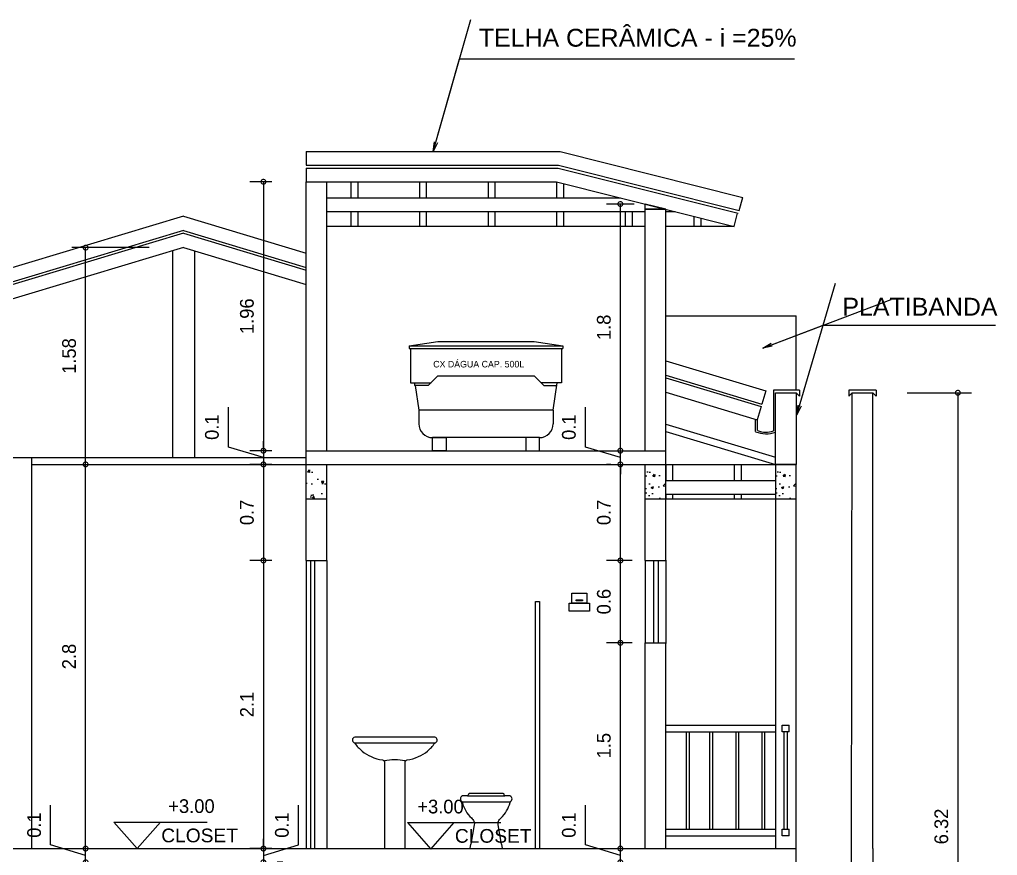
# Model space of a CAD drawing. Extents: x 130 to 509, y 87 to 225.
# Drawn here: x 377.46 to 384.59, y 144.91 to 151.01 of the extents above; entities that cross this region are included whole.
import ezdxf

# ---------------------------------------------------------------- set-up
doc = ezdxf.new("R2010")
doc.units = 0
doc.header["$LTSCALE"] = 7
doc.layers.get('0').update_dxf_attribs({"linetype": 'CONTINUOUS'})
doc.layers.get('DEFPOINTS').update_dxf_attribs({"linetype": 'CONTINUOUS'})
for name, color, linetype in [('02', 2, 'CONTINUOUS'), ('03', 3, 'CONTINUOUS'), ('05', 5, 'CONTINUOUS'), ('06', 6, 'CONTINUOUS'), ('20', 2, 'CONTINUOUS'), ('40', 4, 'CONTINUOUS'), ('50', 5, 'CONTINUOUS'), ('COTAS', 7, 'CONTINUOUS'), ('TEXTO', 3, 'CONTINUOUS')]:
    doc.layers.add(name, color=color, linetype=linetype)
doc.styles.add('ARIAL', font='arial.ttf', dxfattribs={"height": 0.075})
doc.dimstyles.get("Standard").update_dxf_attribs({"dimtxt": 0.18, "dimasz": 0.18, "dimexe": 0.18, "dimexo": 0.0625, "dimgap": 0.09, "dimtad": 0, "dimtih": 1, "dimtoh": 1, "dimdec": 4, "dimzin": 0, "dimdsep": 46, "dimtxsty": 'Standard', "dimcen": 0.09, "dimadec": 0, "dimazin": 0, "dimtfac": 1, "dimtdec": 4, "dimtofl": 0, "dimtmove": 0, "dimatfit": 3, "dimfxl": 1, "dimtolj": 1, "dimtzin": 0, "dimarcsym": 0})
pattern_1 = [(50, (-24.46222, 32.11421), (0.18218467, -0.015939086), [0.01905, -0.20955]), (355, (-24.46222, 32.11421), (-0.03524283, 0.19105664), [0.01524, -0.16764]), (100.451, (-24.44704, 32.11288), (0.1469425, 0.17511669), [0.01619, -0.17809]), (46.1842, (-24.46222, 32.16501), (0.27107904, -0.04204233), [0.028575, -0.314325]), (96.6356, (-24.43963, 32.1615), (0.23740423, 0.24742556), [0.024285, -0.267135]), (351.184, (-24.46222, 32.165), (0.2374046, 0.24742512), [0.02286, -0.25146]), (21, (-24.43682, 32.15231), (0.15161488, -0.10226552), [0.01905, -0.20955]), (326, (-24.43682, 32.15231), (0.06180203, 0.18418797), [0.01524, -0.16764]), (71.4514, (-24.42418, 32.14379), (0.21341649, 0.08192286), [0.01619, -0.17809]), (37.5, (-24.46222, 32.11421), (0.003088603, 0.084555039), [0, -0.165608, 0, -0.17018, 0, -0.168275]), (7.5, (-24.46222, 32.11421), (0.066819663, 0.100180575), [0, -0.097028, 0, -0.161798, 0, -0.064135]), (327.5, (-24.51886, 32.11421), (0.135590595, -0.005728744), [0, -0.0635, 0, -0.19812, 0, -0.26289]), (317.5, (-24.54426, 32.11421), (0.14812918, 0.02542649), [0, -0.08255, 0, -0.131572, 0, -0.18669])]

# ---------------------------------------------------------------- blocks, each defined once
blk = doc.blocks.new('LOUÇA-01')
blk.add_lwpolyline([(0, 0), (0.1106, 0), (0.1156, 0, 0.430189), (0.1191, 0.0041), (0.1146, 0.0293), (0.1145, 0.0295, 0.221855), (0.111, 0.033), (0.0872, 0.1723, -0.088189), (0.0877, 0.1926, -0.142745), (0.1014, 0.2169), (0.108, 0.223, 0.143489), (0.1739, 0.3355, -0.13045), (0.1797, 0.3446, 0.692721), (0.1662, 0.3852), (0.1369, 0.3852, -0.335716), (0.1313, 0.3898), (0.1298, 0.3969, 0.365938), (0.1247, 0.4004), (0, 0.4004), (-0.1247, 0.4004, 0.365938), (-0.1298, 0.3969), (-0.1313, 0.3898, -0.335716), (-0.1369, 0.3852), (-0.1662, 0.3852, 0.692721), (-0.1797, 0.3446, -0.13045), (-0.1739, 0.3355, 0.143489), (-0.108, 0.223), (-0.1014, 0.2169, -0.142745), (-0.0877, 0.1926, -0.088189), (-0.0872, 0.1723), (-0.111, 0.033, 0.221855), (-0.1145, 0.0295), (-0.1146, 0.0293), (-0.1191, 0.0041, 0.430189), (-0.1156, 0), (-0.1106, 0)], format="xyb", close=True)
blk.add_lwpolyline([(-0.1369, 0.3852), (0, 0.3852), (0.1369, 0.3852)])
blk.add_lwpolyline([(-0.1797, 0.3446, 0.161456), (-0.1662, 0.3396), (0, 0.3396), (0.1662, 0.3396, 0.161456), (0.1797, 0.3446)], format="xyb")
blk = doc.blocks.new('LOUÇA-23')
blk.add_lwpolyline([(0, -0.001), (0.071, -0.001, 0.414214), (0.076, 0.0041), (0.076, 0.6385, -0.001012), (0.0781, 0.6381, 0.278163), (0.0827, 0.64), (0.0831, 0.6407, -0.198576), (0.0892, 0.6447, 0.069944), (0.1723, 0.669, 0.067017), (0.2382, 0.7096, 0.054509), (0.2919, 0.7669, -0.104847), (0.2962, 0.7707, 0.772082), (0.2917, 0.8099, 0.036547), (0.2903, 0.81), (0.2114, 0.81), (0, 0.81), (-0.2114, 0.81), (-0.2903, 0.81, 0.036547), (-0.2917, 0.8099, 0.772082), (-0.2962, 0.7707, -0.104847), (-0.2919, 0.7669, 0.054509), (-0.2382, 0.7096, 0.067017), (-0.1723, 0.669, 0.069944), (-0.0892, 0.6447, -0.198576), (-0.0831, 0.6407), (-0.0827, 0.64, 0.278163), (-0.0781, 0.6381, -0.001012), (-0.076, 0.6385), (-0.076, 0.0041, 0.414214), (-0.071, -0.001)], format="xyb", close=True)
for points in [[(-0.2962, 0.7707, 0.064534), (-0.2911, 0.7694, 0.046224), (-0.2907, 0.7694), (0, 0.7694), (0.2907, 0.7694, 0.046224), (0.2911, 0.7694, 0.064534), (0.2962, 0.7707, 0.064534)], [(0.076, 0.6385, 0.037131), (0.001, 0.6457), (-0.0022, 0.6457, 0.036534), (-0.076, 0.6385, 0.037602)]]:
    blk.add_lwpolyline(points, format="xyb")
blk = doc.blocks.new('_DOTSMALL')
at = {"color": 0, "linetype": 'ByBlock', "const_width": 0.5}
blk.add_lwpolyline([(-0.0625, 0, 1), (0.0625, 0, 1)], format="xyb", close=True, dxfattribs=at)
blk = doc.blocks.new('*D264')
at = {"layer": 'COTAS', "color": 0}
for p, q in [((377.6874, 144.9901), (377.6874, 145.2801)), ((377.9424, 144.9136), (377.6874, 144.9901)), ((377.9424, 144.9636), (377.9424, 145.0336)), ((377.6932, 144.9636), (377.8424, 144.9636)), ((377.9424, 144.8636), (377.9424, 144.9636)), ((377.9424, 144.8636), (377.9424, 144.9636)), ((377.9424, 144.8636), (377.9424, 144.7936))]:
    blk.add_line(p, q, dxfattribs=at)
at = {"layer": 'DEFPOINTS', "color": 0}
for p in [(377.9424, 144.9636), (377.9432, 144.9636), (378.2709, 144.8636)]:
    blk.add_point(p, dxfattribs=at)
at = {"layer": 'COTAS', "color": 0, "xscale": 0.07, "yscale": 0.07, "zscale": 0.07}
for p, rotation in [((377.9424, 144.9636), 270), ((377.9424, 144.8636), 90)]:
    blk.add_blockref('_DOTSMALL', p, dxfattribs=dict(at, rotation=rotation))
at = {"layer": 'COTAS', "color": 2, "insert": (377.5674, 145.1351), "char_height": 0.1, "attachment_point": 5, "rotation": 90}
blk.add_mtext('\\A1;0.1', dxfattribs=at)
blk = doc.blocks.new('*D265')
at = {"layer": 'COTAS', "color": 0}
for p, q in [((377.8009, 147.7636), (378.0424, 147.7636)), ((377.9424, 144.9636), (377.9424, 147.7636))]:
    blk.add_line(p, q, dxfattribs=at)
at = {"layer": 'DEFPOINTS', "color": 0}
for p in [(377.5509, 147.7636), (377.9424, 147.7636), (377.9432, 144.9636)]:
    blk.add_point(p, dxfattribs=at)
at = {"layer": 'COTAS', "color": 0, "xscale": 0.07, "yscale": 0.07, "zscale": 0.07}
for p, rotation in [((377.9424, 147.7636), 90), ((377.9424, 144.9636), 270)]:
    blk.add_blockref('_DOTSMALL', p, dxfattribs=dict(at, rotation=rotation))
at = {"layer": 'COTAS', "color": 2, "insert": (377.8224, 146.3636), "char_height": 0.1, "attachment_point": 5, "rotation": 90}
blk.add_mtext('\\A1;2.8', dxfattribs=at)
blk = doc.blocks.new('*D266')
at = {"layer": 'COTAS', "color": 0}
for p, q in [((378.4059, 149.3436), (377.8424, 149.3436)), ((377.9424, 147.7636), (377.9424, 149.3436))]:
    blk.add_line(p, q, dxfattribs=at)
at = {"layer": 'DEFPOINTS', "color": 0}
for p in [(377.9424, 149.3436), (378.6559, 149.3436), (377.5509, 147.7636)]:
    blk.add_point(p, dxfattribs=at)
at = {"layer": 'COTAS', "color": 0, "xscale": 0.07, "yscale": 0.07, "zscale": 0.07}
for p, rotation in [((377.9424, 149.3436), 90), ((377.9424, 147.7636), 270)]:
    blk.add_blockref('_DOTSMALL', p, dxfattribs=dict(at, rotation=rotation))
at = {"layer": 'COTAS', "color": 2, "insert": (377.8224, 148.5536), "char_height": 0.1, "attachment_point": 5, "rotation": 90}
blk.add_mtext('\\A1;1.58', dxfattribs=at)
blk = doc.blocks.new('*D268')
at = {"layer": 'COTAS', "color": 0}
for p, q in [((381.5854, 144.9901), (381.5854, 145.2801)), ((381.8404, 144.9136), (381.5854, 144.9901)), ((381.8404, 144.9636), (381.8404, 145.0336)), ((381.6014, 144.9636), (381.7404, 144.9636)), ((381.8404, 144.8636), (381.8404, 144.9636)), ((381.8404, 144.8636), (381.8404, 144.9636)), ((381.8404, 144.8636), (381.8404, 144.7936))]:
    blk.add_line(p, q, dxfattribs=at)
at = {"layer": 'DEFPOINTS', "color": 0}
for p in [(381.8404, 144.9636), (381.8514, 144.9636), (381.8514, 144.8636)]:
    blk.add_point(p, dxfattribs=at)
at = {"layer": 'COTAS', "color": 0, "xscale": 0.07, "yscale": 0.07, "zscale": 0.07}
for p, rotation in [((381.8404, 144.9636), 270), ((381.8404, 144.8636), 90)]:
    blk.add_blockref('_DOTSMALL', p, dxfattribs=dict(at, rotation=rotation))
at = {"layer": 'COTAS', "color": 2, "insert": (381.4654, 145.1351), "char_height": 0.1, "attachment_point": 5, "rotation": 90}
blk.add_mtext('\\A1;0.1', dxfattribs=at)
blk = doc.blocks.new('*D269')
at = {"layer": 'COTAS', "color": 0}
for p, q in [((381.5854, 147.8901), (381.5854, 148.1801)), ((381.8404, 147.8636), (381.8404, 147.9336)), ((381.8404, 147.8136), (381.5854, 147.8901)), ((381.5926, 147.8636), (381.7404, 147.8636)), ((381.8404, 147.7636), (381.8404, 147.8636)), ((381.8404, 147.7636), (381.8404, 147.8636)), ((381.8404, 147.7636), (381.8404, 147.6936))]:
    blk.add_line(p, q, dxfattribs=at)
at = {"layer": 'DEFPOINTS', "color": 0}
for p in [(381.8404, 147.8636), (381.8426, 147.8636), (381.8426, 147.7636)]:
    blk.add_point(p, dxfattribs=at)
at = {"layer": 'COTAS', "color": 0, "xscale": 0.07, "yscale": 0.07, "zscale": 0.07}
for p, rotation in [((381.8404, 147.8636), 270), ((381.8404, 147.7636), 90)]:
    blk.add_blockref('_DOTSMALL', p, dxfattribs=dict(at, rotation=rotation))
at = {"layer": 'COTAS', "color": 2, "insert": (381.4654, 148.0351), "char_height": 0.1, "attachment_point": 5, "rotation": 90}
blk.add_mtext('\\A1;0.1', dxfattribs=at)
blk = doc.blocks.new('*D270')
at = {"layer": 'COTAS', "color": 0}
for p, q in [((381.9402, 149.6613), (381.7404, 149.6613)), ((381.8404, 147.8636), (381.8404, 149.6613))]:
    blk.add_line(p, q, dxfattribs=at)
at = {"layer": 'DEFPOINTS', "color": 0}
for p in [(381.8404, 149.6613), (382.1902, 149.6613), (381.8426, 147.8636)]:
    blk.add_point(p, dxfattribs=at)
at = {"layer": 'COTAS', "color": 0, "xscale": 0.07, "yscale": 0.07, "zscale": 0.07}
for p, rotation in [((381.8404, 149.6613), 90), ((381.8404, 147.8636), 270)]:
    blk.add_blockref('_DOTSMALL', p, dxfattribs=dict(at, rotation=rotation))
at = {"layer": 'COTAS', "color": 2, "insert": (381.7204, 148.7625), "char_height": 0.1, "attachment_point": 5, "rotation": 90}
blk.add_mtext('\\A1;1.8', dxfattribs=at)
blk = doc.blocks.new('*D271')
at = {"color": 0, "linetype": 'ByBlock'}
for p, q in [((476.3589, 149.8736), (476.1964, 149.8736)), ((476.2964, 149.8736), (476.2964, 147.9136)), ((476.3589, 147.9136), (476.1964, 147.9136))]:
    blk.add_line(p, q, dxfattribs=at)
at = {"layer": 'DEFPOINTS', "color": 0, "linetype": 'ByBlock'}
for p in [(476.6089, 149.8736), (476.2964, 147.9136), (476.6089, 147.9136)]:
    blk.add_point(p, dxfattribs=at)
at = {"color": 0, "linetype": 'ByBlock', "xscale": 0.07, "yscale": 0.07, "zscale": 0.07}
for p, rotation in [((476.2964, 149.8736), 90), ((476.2964, 147.9136), 270)]:
    blk.add_blockref('_DOTSMALL', p, dxfattribs=dict(at, rotation=rotation))
at = {"color": 2, "linetype": 'ByBlock', "insert": (476.1764, 148.8936), "char_height": 0.1, "attachment_point": 5, "rotation": 90}
blk.add_mtext('\\A1;1.96', dxfattribs=at)
blk = doc.blocks.new('*D272')
at = {"layer": 'COTAS', "color": 0}
for p, q in [((378.9835, 147.8901), (378.9835, 148.1801)), ((379.2385, 147.8636), (379.2385, 147.9336)), ((379.2385, 147.8136), (378.9835, 147.8901)), ((379.2385, 147.8636), (379.2385, 147.7636)), ((379.2385, 147.8636), (379.2385, 147.7636)), ((379.3009, 147.7636), (379.1385, 147.7636)), ((379.2385, 147.7636), (379.2385, 147.6936))]:
    blk.add_line(p, q, dxfattribs=at)
at = {"layer": 'DEFPOINTS', "color": 0}
for p in [(379.5509, 147.8636), (379.2385, 147.7636), (379.5509, 147.7636)]:
    blk.add_point(p, dxfattribs=at)
at = {"layer": 'COTAS', "color": 0, "xscale": 0.07, "yscale": 0.07, "zscale": 0.07}
for p, rotation in [((379.2385, 147.8636), 270), ((379.2385, 147.7636), 90)]:
    blk.add_blockref('_DOTSMALL', p, dxfattribs=dict(at, rotation=rotation))
at = {"layer": 'COTAS', "color": 2, "insert": (378.8635, 148.0351), "char_height": 0.1, "attachment_point": 5, "rotation": 90}
blk.add_mtext('\\A1;0.1', dxfattribs=at)
blk = doc.blocks.new('*D273')
at = {"layer": 'COTAS', "color": 0}
for p, q in [((379.2385, 147.7636), (379.2385, 147.0636)), ((379.3009, 147.0636), (379.1385, 147.0636))]:
    blk.add_line(p, q, dxfattribs=at)
at = {"layer": 'DEFPOINTS', "color": 0}
for p in [(379.5509, 147.7636), (379.2385, 147.0636), (379.5509, 147.0636)]:
    blk.add_point(p, dxfattribs=at)
at = {"layer": 'COTAS', "color": 0, "xscale": 0.07, "yscale": 0.07, "zscale": 0.07}
for p, rotation in [((379.2385, 147.7636), 90), ((379.2385, 147.0636), 270)]:
    blk.add_blockref('_DOTSMALL', p, dxfattribs=dict(at, rotation=rotation))
at = {"layer": 'COTAS', "color": 2, "insert": (379.1185, 147.4136), "char_height": 0.1, "attachment_point": 5, "rotation": 90}
blk.add_mtext('\\A1;0.7', dxfattribs=at)
blk = doc.blocks.new('*D274')
at = {"layer": 'COTAS', "color": 0}
for p, q in [((379.2385, 147.0636), (379.2385, 144.9636)), ((379.3009, 144.9636), (379.1385, 144.9636))]:
    blk.add_line(p, q, dxfattribs=at)
at = {"layer": 'DEFPOINTS', "color": 0}
for p in [(379.5509, 147.0636), (379.2385, 144.9636), (379.5509, 144.9636)]:
    blk.add_point(p, dxfattribs=at)
at = {"layer": 'COTAS', "color": 0, "xscale": 0.07, "yscale": 0.07, "zscale": 0.07}
for p, rotation in [((379.2385, 147.0636), 90), ((379.2385, 144.9636), 270)]:
    blk.add_blockref('_DOTSMALL', p, dxfattribs=dict(at, rotation=rotation))
at = {"layer": 'COTAS', "color": 2, "insert": (379.1185, 146.0136), "char_height": 0.1, "attachment_point": 5, "rotation": 90}
blk.add_mtext('\\A1;2.1', dxfattribs=at)
blk = doc.blocks.new('*D275')
at = {"layer": 'COTAS', "color": 0}
for p, q in [((381.9265, 146.4636), (381.7404, 146.4636)), ((381.8404, 144.9636), (381.8404, 146.4636))]:
    blk.add_line(p, q, dxfattribs=at)
at = {"layer": 'DEFPOINTS', "color": 0}
for p in [(381.8404, 146.4636), (382.1765, 146.4636), (381.8514, 144.9636)]:
    blk.add_point(p, dxfattribs=at)
at = {"layer": 'COTAS', "color": 0, "xscale": 0.07, "yscale": 0.07, "zscale": 0.07}
for p, rotation in [((381.8404, 146.4636), 90), ((381.8404, 144.9636), 270)]:
    blk.add_blockref('_DOTSMALL', p, dxfattribs=dict(at, rotation=rotation))
at = {"layer": 'COTAS', "color": 2, "insert": (381.7204, 145.7136), "char_height": 0.1, "attachment_point": 5, "rotation": 90}
blk.add_mtext('\\A1;1.5', dxfattribs=at)
blk = doc.blocks.new('*D276')
at = {"layer": 'COTAS', "color": 0}
for p, q in [((381.9265, 147.0636), (381.7404, 147.0636)), ((381.8404, 146.4636), (381.8404, 147.0636))]:
    blk.add_line(p, q, dxfattribs=at)
at = {"layer": 'DEFPOINTS', "color": 0}
for p in [(381.8404, 147.0636), (382.1765, 147.0636), (382.1765, 146.4636)]:
    blk.add_point(p, dxfattribs=at)
at = {"layer": 'COTAS', "color": 0, "xscale": 0.07, "yscale": 0.07, "zscale": 0.07}
for p, rotation in [((381.8404, 147.0636), 90), ((381.8404, 146.4636), 270)]:
    blk.add_blockref('_DOTSMALL', p, dxfattribs=dict(at, rotation=rotation))
at = {"layer": 'COTAS', "color": 2, "insert": (381.7204, 146.7636), "char_height": 0.1, "attachment_point": 5, "rotation": 90}
blk.add_mtext('\\A1;0.6', dxfattribs=at)
blk = doc.blocks.new('*D277')
at = {"layer": 'COTAS', "color": 0}
for p, q in [((381.7709, 147.7636), (381.7404, 147.7636)), ((381.8404, 147.0636), (381.8404, 147.7636))]:
    blk.add_line(p, q, dxfattribs=at)
at = {"layer": 'DEFPOINTS', "color": 0}
for p in [(381.8404, 147.7636), (382.0209, 147.7636), (382.0209, 147.0636)]:
    blk.add_point(p, dxfattribs=at)
at = {"layer": 'COTAS', "color": 0, "xscale": 0.07, "yscale": 0.07, "zscale": 0.07}
for p, rotation in [((381.8404, 147.7636), 90), ((381.8404, 147.0636), 270)]:
    blk.add_blockref('_DOTSMALL', p, dxfattribs=dict(at, rotation=rotation))
at = {"layer": 'COTAS', "color": 2, "insert": (381.7204, 147.4136), "char_height": 0.1, "attachment_point": 5, "rotation": 90}
blk.add_mtext('\\A1;0.7', dxfattribs=at)
blk = doc.blocks.new('*D278')
at = {"layer": 'COTAS', "color": 0}
for p, q in [((379.4935, 144.9901), (379.4935, 145.2801)), ((379.2385, 144.9636), (379.2385, 145.0336)), ((379.2385, 144.9136), (379.4935, 144.9901)), ((379.2385, 144.9636), (379.2385, 144.8636)), ((379.2385, 144.9636), (379.2385, 144.8636)), ((379.2385, 144.8636), (379.2385, 144.7936)), ((379.3809, 144.8636), (379.3385, 144.8636))]:
    blk.add_line(p, q, dxfattribs=at)
at = {"layer": 'DEFPOINTS', "color": 0}
for p in [(379.5509, 144.9636), (379.1309, 144.8636), (379.2385, 144.8636)]:
    blk.add_point(p, dxfattribs=at)
at = {"layer": 'COTAS', "color": 0, "xscale": 0.07, "yscale": 0.07, "zscale": 0.07}
for p, rotation in [((379.2385, 144.9636), 270), ((379.2385, 144.8636), 90)]:
    blk.add_blockref('_DOTSMALL', p, dxfattribs=dict(at, rotation=rotation))
at = {"layer": 'COTAS', "color": 2, "insert": (379.3735, 145.1351), "char_height": 0.1, "attachment_point": 5, "rotation": 90}
blk.add_mtext('\\A1;0.1', dxfattribs=at)
blk = doc.blocks.new('*D291')
at = {"color": 0, "linetype": 'ByBlock'}
for p, q in [((480.9879, 148.2859), (481.4584, 148.2859)), ((481.3584, 148.2859), (481.3584, 141.9636)), ((480.9879, 141.9636), (481.4584, 141.9636))]:
    blk.add_line(p, q, dxfattribs=at)
at = {"layer": 'DEFPOINTS', "color": 0, "linetype": 'ByBlock'}
for p in [(480.7379, 148.2859), (480.7379, 141.9636), (481.3584, 141.9636)]:
    blk.add_point(p, dxfattribs=at)
at = {"color": 0, "linetype": 'ByBlock', "xscale": 0.07, "yscale": 0.07, "zscale": 0.07}
for p, rotation in [((481.3584, 148.2859), 90), ((481.3584, 141.9636), 270)]:
    blk.add_blockref('_DOTSMALL', p, dxfattribs=dict(at, rotation=rotation))
at = {"color": 2, "linetype": 'ByBlock', "insert": (481.2384, 145.1248), "char_height": 0.1, "attachment_point": 5, "rotation": 90}
blk.add_mtext('\\A1;6.32', dxfattribs=at)

msp = doc.modelspace()

# ---------------------------------------------------------------- hatches: boundary and pattern name
at = {"layer": '02'}
h = msp.add_hatch(dxfattribs=at)
h.set_pattern_fill('AR-CONC', color=256, scale=0.001, style=0)
h.set_pattern_definition(pattern_1)
h.paths.add_polyline_path([(379.7009, 147.7636), (379.5509, 147.7636), (379.5509, 147.5136), (379.7009, 147.5136)])
h = msp.add_hatch(dxfattribs=at)
h.set_pattern_fill('AR-CONC', color=256, scale=0.001, style=0)
h.set_pattern_definition(pattern_1)
h.paths.add_polyline_path([(382.1709, 147.7636), (382.0209, 147.7636), (382.0209, 147.5136), (382.1709, 147.5136)])
h = msp.add_hatch(dxfattribs=at)
h.set_pattern_fill('AR-CONC', color=256, scale=0.001, style=0)
h.set_pattern_definition([(50, (-23.51222, 32.11421), (0.18218467, -0.015939086), [0.01905, -0.20955]), (355, (-23.51222, 32.11421), (-0.03524283, 0.19105664), [0.01524, -0.16764]), (100.451, (-23.49704, 32.11288), (0.1469425, 0.17511669), [0.01619, -0.17809]), (46.1842, (-23.51222, 32.16501), (0.27107904, -0.04204233), [0.028575, -0.314325]), (96.6356, (-23.48963, 32.1615), (0.23740423, 0.24742556), [0.024285, -0.267135]), (351.184, (-23.51222, 32.165), (0.2374046, 0.24742512), [0.02286, -0.25146]), (21, (-23.48682, 32.15231), (0.15161488, -0.10226552), [0.01905, -0.20955]), (326, (-23.48682, 32.15231), (0.06180203, 0.18418797), [0.01524, -0.16764]), (71.4514, (-23.47418, 32.14379), (0.21341649, 0.08192286), [0.01619, -0.17809]), (37.5, (-23.51222, 32.11421), (0.003088603, 0.084555039), [0, -0.165608, 0, -0.17018, 0, -0.168275]), (7.5, (-23.51222, 32.11421), (0.066819663, 0.100180575), [0, -0.097028, 0, -0.161798, 0, -0.064135]), (327.5, (-23.56886, 32.11421), (0.135590595, -0.005728744), [0, -0.0635, 0, -0.19812, 0, -0.26289]), (317.5, (-23.59426, 32.11421), (0.14812918, 0.02542649), [0, -0.08255, 0, -0.131572, 0, -0.18669])])
h.paths.add_polyline_path([(383.1209, 147.7636), (382.9709, 147.7636), (382.9709, 147.5136), (383.1209, 147.5136)])

# ---------------------------------------------------------------- linework, layer by layer
for p, q in [((379.5509, 149.8236), (379.5509, 149.8236)), ((382.0209, 149.4978), (379.7009, 149.4978)), ((382.6709, 149.4978), (382.1709, 149.4978)), ((380.3009, 148.6289), (380.5109, 148.6589)), ((380.3009, 148.6289), (381.4209, 148.6289)), ((380.3009, 148.6289), (380.3009, 148.6089)), ((380.5109, 148.6589), (381.2109, 148.6589)), ((381.2109, 148.6589), (381.4209, 148.6289)), ((381.4209, 148.6289), (381.4209, 148.6089)), ((380.3009, 148.6089), (381.4209, 148.6089)), ((380.3109, 148.6089), (380.3109, 148.3589)), ((381.4109, 148.6089), (381.4109, 148.3589)), ((380.4402, 148.3382), (380.5109, 148.4089)), ((380.5109, 148.4089), (381.2109, 148.4089)), ((381.2816, 148.3382), (381.2109, 148.4089)), ((380.3109, 148.3589), (380.4609, 148.3589)), ((380.3409, 148.3589), (380.3409, 148.3382)), ((380.4402, 148.3382), (380.3409, 148.3382)), ((380.344, 148.3382), (380.3709, 148.1589)), ((381.4109, 148.3589), (381.2609, 148.3589)), ((381.2816, 148.3382), (381.3778, 148.3382)), ((381.3509, 148.1589), (381.3809, 148.3589)), ((380.3709, 148.1589), (380.3709, 148.0589)), ((381.3509, 148.1589), (380.3709, 148.1589)), ((381.3509, 148.1589), (381.3509, 148.0589)), ((381.2509, 147.9589), (380.4709, 147.9589)), ((382.1709, 147.5136), (382.9709, 147.5136)), ((379.5509, 147.0636), (379.5509, 144.9636)), ((379.7009, 147.0636), (379.7009, 144.9636)), ((382.0209, 147.0636), (382.0209, 146.4636)), ((382.1709, 147.0636), (382.1709, 146.4636)), ((381.4859, 146.8244), (381.5965, 146.8244)), ((381.4859, 146.7521), (381.4859, 146.8244)), ((381.5965, 146.8244), (381.5965, 146.7521)), ((381.2209, 144.9636), (381.2209, 146.7636)), ((381.2209, 146.7636), (381.2509, 146.7636)), ((381.2509, 146.7636), (381.2509, 144.9636)), ((381.4666, 146.7521), (381.6158, 146.7521)), ((381.4666, 146.693), (381.4666, 146.7521)), ((381.5965, 146.7521), (381.4859, 146.7521)), ((381.6158, 146.7521), (381.6158, 146.693)), ((381.6158, 146.693), (381.4666, 146.693)), ((382.1709, 145.8636), (382.9709, 145.8636)), ((383.0209, 145.8136), (383.0209, 145.8636)), ((383.0209, 145.8636), (383.0709, 145.8636)), ((383.0709, 145.8136), (383.0709, 145.8636)), ((382.1709, 145.8136), (382.9709, 145.8136)), ((382.3209, 145.8136), (382.3209, 145.1053)), ((382.3409, 145.8136), (382.3409, 145.1053)), ((382.4909, 145.8136), (382.4909, 145.1053)), ((382.5109, 145.8136), (382.5109, 145.1053)), ((382.6809, 145.8136), (382.6809, 145.1053)), ((382.7009, 145.8136), (382.7009, 145.1053)), ((382.8709, 145.8136), (382.8709, 145.1053)), ((382.8909, 145.8136), (382.8909, 145.1053)), ((383.0709, 145.8136), (383.0209, 145.8136)), ((383.0334, 145.1053), (383.0334, 145.8136)), ((383.0584, 145.1053), (383.0584, 145.8136)), ((382.1709, 145.1053), (382.9709, 145.1053)), ((383.0209, 145.1053), (383.0709, 145.1053)), ((383.0209, 145.0553), (383.0209, 145.1053)), ((383.0709, 145.0553), (383.0709, 145.1053)), ((383.0709, 145.0553), (383.0709, 145.1053)), ((382.1709, 145.0553), (382.9709, 145.0553)), ((383.0709, 145.0553), (383.0209, 145.0553))]:
    msp.add_line(p, q, dxfattribs=at)
for points in [[(380.4709, 147.9589), (380.5699, 147.9589), (380.5699, 147.8618), (380.4709, 147.8618)], [(381.2509, 147.9589), (381.152, 147.9589), (381.152, 147.8618), (381.2509, 147.8618)], [(381.5185, 146.7758), (381.5654, 146.7758), (381.5654, 146.7693), (381.5185, 146.7693)]]:
    msp.add_lwpolyline(points, close=True, dxfattribs=at)
for centre, start, end in [((380.4709, 148.0589), 180, 270), ((381.2509, 148.0589), 270, 0)]:
    msp.add_arc(centre, 0.1, start, end, dxfattribs=at)
at = {"layer": '03'}
for p, q in [((382.1709, 148.8464), (383.1209, 148.8464)), ((383.1209, 148.3059), (383.1209, 148.8464)), ((383.1459, 148.3059), (382.9577, 148.3059)), ((382.9577, 148.3059), (382.9577, 148.0086)), ((382.9709, 147.9987), (382.9709, 148.2859)), ((382.9709, 148.2859), (383.0459, 148.2859)), ((383.1209, 148.2859), (383.1459, 148.2609)), ((383.1459, 148.3059), (383.1459, 148.2609)), ((383.7049, 148.3059), (383.5059, 148.3059)), ((383.5059, 148.3059), (383.5059, 148.2609)), ((383.5309, 148.2859), (383.5059, 148.2609)), ((383.6799, 148.2859), (383.7049, 148.2609)), ((383.7049, 148.3059), (383.7049, 148.2609)), ((382.8266, 148.0023), (382.8266, 148.0915)), ((382.839, 148.0115), (382.839, 148.0878)), ((382.1709, 147.7636), (382.9709, 147.7636)), ((382.9709, 147.5136), (382.9709, 144.9636)), ((383.1209, 144.9636), (383.1209, 147.5136)), ((379.5809, 147.0636), (379.5809, 144.9636)), ((379.6109, 147.0636), (379.6109, 144.9636)), ((382.0809, 147.0636), (382.0809, 146.4636)), ((382.1165, 147.0636), (382.1165, 146.4636))]:
    msp.add_line(p, q, dxfattribs=at)
for centre, radius, start, end in [((382.9034, 148.188), 0.201, 247.52187, 289.63329), ((382.9019, 148.1563), 0.1579, 246.54262, 290.71153)]:
    msp.add_arc(centre, radius, start, end, dxfattribs=at)
at = {"layer": '05'}
for p, q in [((382.1709, 148.0558), (382.9709, 147.8158)), ((382.1709, 148.0036), (382.9709, 147.7636)), ((377.5509, 147.8136), (379.5509, 147.8136)), ((377.5509, 147.7636), (379.5509, 147.7636))]:
    msp.add_line(p, q, dxfattribs=at)
at = {"layer": '06'}
for p, q in [((379.5509, 147.8136), (379.5509, 149.8236)), ((379.5509, 149.8236), (379.7009, 149.8236)), ((379.7009, 147.8636), (379.7009, 149.8236)), ((382.0209, 149.6236), (382.0209, 149.6613)), ((382.1709, 149.6236), (382.0209, 149.6613)), ((382.0209, 147.8636), (382.0209, 149.6236)), ((382.0209, 149.6236), (382.1709, 149.6236)), ((382.1709, 149.6236), (382.0209, 149.6236)), ((382.1709, 147.8136), (382.1709, 149.6236)), ((382.9709, 148.2859), (383.1209, 148.2859)), ((382.9709, 147.7636), (382.9709, 148.2859)), ((383.1209, 148.2859), (383.1209, 147.7636)), ((383.5243, 144.8636), (383.5309, 148.2859)), ((383.5309, 148.2859), (383.6799, 148.2859)), ((383.6799, 144.9636), (383.6799, 148.2859)), ((379.5509, 147.8636), (382.1709, 147.8636)), ((377.4009, 147.8136), (377.5509, 147.8136)), ((377.5509, 144.9636), (377.5509, 147.8136)), ((379.5509, 147.0636), (379.5509, 147.8136)), ((382.1709, 147.0636), (382.1709, 147.8136)), ((379.5509, 147.7636), (382.1709, 147.7636)), ((379.7009, 147.0636), (379.7009, 147.7636)), ((382.0209, 147.0636), (382.0209, 147.7636)), ((382.9709, 147.7636), (383.1209, 147.7636)), ((382.9709, 147.7636), (382.9709, 147.5136)), ((383.1209, 147.7636), (382.9709, 147.7636)), ((383.1209, 147.5136), (383.1209, 147.7636)), ((379.5509, 147.5136), (379.7009, 147.5136)), ((382.0209, 147.5136), (382.1709, 147.5136)), ((382.9709, 147.5136), (383.1209, 147.5136)), ((379.5509, 147.0636), (379.7009, 147.0636)), ((382.0209, 147.0636), (382.1765, 147.0636)), ((382.0209, 144.9636), (382.0209, 146.4636)), ((382.0209, 146.4636), (382.1765, 146.4636)), ((382.1709, 144.9636), (382.1709, 146.4636)), ((375.1409, 144.9636), (383.1209, 144.9636)), ((383.1209, 144.8636), (383.1209, 144.9636)), ((383.6799, 144.9636), (383.6799, 144.8636))]:
    msp.add_line(p, q, dxfattribs=at)
at = {"layer": '20'}
for p, q in [((379.8759, 149.8236), (379.8759, 149.7065)), ((379.9259, 149.8236), (379.9259, 149.7065)), ((380.3759, 149.8236), (380.3759, 149.7065)), ((380.4259, 149.8236), (380.4259, 149.7065)), ((380.8759, 149.8236), (380.8759, 149.7065)), ((380.9259, 149.8236), (380.9259, 149.7065)), ((381.3759, 149.8236), (381.3759, 149.7065)), ((381.3759, 149.8236), (381.3759, 149.7065)), ((381.4259, 149.811), (381.4259, 149.7065)), ((379.7009, 149.7065), (381.8416, 149.7065)), ((379.7009, 149.6065), (382.0209, 149.6065)), ((379.8759, 149.6065), (379.8759, 149.4978)), ((379.9259, 149.6065), (379.9259, 149.4978)), ((380.3759, 149.6065), (380.3759, 149.4978)), ((380.4259, 149.6065), (380.4259, 149.4978)), ((380.8759, 149.6065), (380.8759, 149.4978)), ((380.9259, 149.6065), (380.9259, 149.4978)), ((381.3759, 149.6065), (381.3759, 149.4978)), ((381.3759, 149.6065), (381.3759, 149.4978)), ((381.4259, 149.6065), (381.4259, 149.4978)), ((381.8759, 149.6065), (381.8759, 149.4978)), ((381.8759, 149.6065), (381.8759, 149.4978)), ((381.9259, 149.6065), (381.9259, 149.4978)), ((382.1709, 149.6065), (382.2391, 149.6065)), ((382.3759, 149.572), (382.3759, 149.4978)), ((382.3759, 149.572), (382.3759, 149.4978)), ((382.4259, 149.5595), (382.4259, 149.4978)), ((382.1709, 147.7636), (382.1709, 147.6465)), ((382.2209, 147.7636), (382.2209, 147.6465)), ((382.6709, 147.7636), (382.6709, 147.6465)), ((382.7209, 147.7636), (382.7209, 147.6465)), ((382.1709, 147.6465), (382.9709, 147.6465)), ((382.1709, 147.5465), (382.9709, 147.5465)), ((382.1709, 147.5465), (382.1709, 147.5136)), ((382.2209, 147.5465), (382.2209, 147.5136)), ((382.6709, 147.5465), (382.6709, 147.5136)), ((382.7209, 147.5465), (382.7209, 147.5136))]:
    msp.add_line(p, q, dxfattribs=at)
at = {"layer": '40'}
for p, q in [((379.5509, 149.9236), (381.3879, 149.9236)), ((379.5509, 149.9236), (379.5509, 149.8236)), ((381.3879, 149.9236), (382.6997, 149.5936)), ((379.5509, 149.8236), (381.3759, 149.8236)), ((381.3759, 149.8236), (382.6709, 149.4978)), ((382.6709, 149.4978), (382.6953, 149.5947)), ((378.6559, 149.448), (374.6125, 148.235)), ((378.6559, 149.448), (379.5509, 149.1795)), ((378.6559, 149.3436), (374.6409, 148.1403)), ((378.6559, 149.3436), (379.5509, 149.0751)), ((378.5759, 149.3196), (378.5759, 147.8136)), ((378.7359, 149.3196), (378.7359, 147.8136)), ((382.1709, 148.3935), (382.8671, 148.1847)), ((382.1709, 148.2891), (382.8383, 148.0889)), ((382.8671, 148.1847), (382.8383, 148.0889))]:
    msp.add_line(p, q, dxfattribs=at)
at = {"layer": '50'}
for p, q in [((379.5509, 150.0442), (381.4023, 150.0442)), ((379.5509, 150.0442), (379.5509, 149.9442)), ((381.4023, 150.0442), (382.7343, 149.7091)), ((379.5509, 149.9442), (381.3904, 149.9442)), ((381.3904, 149.9442), (382.7056, 149.6133)), ((382.7056, 149.6133), (382.7343, 149.7091)), ((378.6559, 149.5724), (374.5783, 148.3491)), ((378.6559, 149.5724), (379.5509, 149.3039)), ((378.6559, 149.468), (374.607, 148.2533)), ((378.6559, 149.468), (379.5509, 149.1995)), ((382.1709, 148.5179), (382.9013, 148.2988)), ((382.1709, 148.4135), (382.8726, 148.203)), ((382.9013, 148.2988), (382.8726, 148.203))]:
    msp.add_line(p, q, dxfattribs=at)
at = {"layer": 'COTAS'}
for p, q in [((378.1481, 145.1561), (378.318, 144.9636)), ((378.1481, 145.1561), (378.8279, 145.1561)), ((378.318, 144.9636), (378.4879, 145.1561)), ((380.2884, 145.1529), (380.4583, 144.9605)), ((380.2884, 145.1529), (380.9682, 145.1529)), ((380.4583, 144.9605), (380.6282, 145.1529))]:
    msp.add_line(p, q, dxfattribs=at)

# ---------------------------------------------------------------- block references
at = {"layer": '02'}
for name, p in [('LOUÇA-23', (380.196, 144.9646)), ('LOUÇA-01', (380.8625, 144.9636))]:
    msp.add_blockref(name, p, dxfattribs=at)

# ---------------------------------------------------------------- texts
msp.add_text('CX DÁGUA CAP. 500L', height=0.048, dxfattribs=at).set_placement((380.476, 148.4703))
at = {"layer": 'COTAS'}
for p in [(378.5447, 145.2231), (380.3602, 145.2199)]:
    msp.add_text('+3.00', height=0.1, dxfattribs=at).set_placement(p)
at = {"layer": 'TEXTO', "style": 'ARIAL'}
for p in [(378.494, 145.0093), (380.6343, 145.0061)]:
    msp.add_text('CLOSET', height=0.1, dxfattribs=at).set_placement(p)
at = {"layer": 'TEXTO', "char_height": 0.13, "attachment_point": 4, "style": 'ARIAL'}
for s, insert in [('TELHA CERÂMICA - i =25%', (380.8089, 150.8725)), ('PLATIBANDA', (383.4592, 148.9131))]:
    msp.add_mtext(s, dxfattribs=dict(at, insert=insert))

# ---------------------------------------------------------------- dimensions: what is measured, and where the dimension line sits
at = {"layer": 'COTAS'}
for base, p1, p2, picture, middle, set_off in [((379.2385, 147.8636), (379.5509, 149.8236), (379.5509, 147.8636), '*D271', (379.1185, 148.8936), (-97.0579, -0.05)), ((384.3005, 141.9636), (383.6799, 148.2859), (383.6799, 141.9636), '*D291', (384.1805, 145.1248), (-97.0579, 0))]:
    dim = msp.add_linear_dim(base=base, p1=p1, p2=p2, angle=90, dimstyle='Standard', override={"dimtxt": 0.1, "dimasz": 0.07, "dimexe": 0.1, "dimexo": 0.25, "dimgap": 0.07, "dimtad": 1, "dimtih": 0, "dimtoh": 0, "dimdec": 2, "dimzin": 8, "dimblk1": 'DOTSMALL', "dimblk2": 'DOTSMALL', "dimsah": 1, "dimcen": -0.1, "dimclrt": 2, "dimtdec": 2, "dimtofl": 1}, dxfattribs=at)
    dim.commit()
    dim.dimension.update_dxf_attribs({"geometry": picture, "text_midpoint": middle, "insert": set_off})
for base, p1, p2, picture, middle in [((381.8404, 149.6613), (381.8426, 147.8636), (382.1902, 149.6613), '*D270', (381.7204, 148.7625)), ((377.9424, 149.3436), (377.5509, 147.7636), (378.6559, 149.3436), '*D266', (377.8224, 148.5536)), ((379.2385, 147.7636), (379.5509, 147.8636), (379.5509, 147.7636), '*D272', (378.8635, 147.9601)), ((381.8404, 147.8636), (381.8426, 147.7636), (381.8426, 147.8636), '*D269', (381.4654, 147.9601)), ((377.9424, 147.7636), (377.9432, 144.9636), (377.5509, 147.7636), '*D265', (377.8224, 146.3636)), ((379.2385, 147.0636), (379.5509, 147.7636), (379.5509, 147.0636), '*D273', (379.1185, 147.4136)), ((381.8404, 147.7636), (382.0209, 147.0636), (382.0209, 147.7636), '*D277', (381.7204, 147.4136)), ((379.2385, 144.9636), (379.5509, 147.0636), (379.5509, 144.9636), '*D274', (379.1185, 146.0136)), ((381.8404, 147.0636), (382.1765, 146.4636), (382.1765, 147.0636), '*D276', (381.7204, 146.7636)), ((381.8404, 146.4636), (381.8514, 144.9636), (382.1765, 146.4636), '*D275', (381.7204, 145.7136)), ((377.9424, 144.9636), (378.2709, 144.8636), (377.9432, 144.9636), '*D264', (377.5674, 145.0601)), ((379.2385, 144.8636), (379.5509, 144.9636), (379.1309, 144.8636), '*D278', (379.3735, 145.0601)), ((381.8404, 144.9636), (381.8514, 144.8636), (381.8514, 144.9636), '*D268', (381.4654, 145.0601))]:
    dim = msp.add_linear_dim(base=base, p1=p1, p2=p2, angle=90, dimstyle='Standard', override={"dimtxt": 0.1, "dimasz": 0.07, "dimexe": 0.1, "dimexo": 0.25, "dimgap": 0.07, "dimtad": 1, "dimtih": 0, "dimtoh": 0, "dimdec": 2, "dimzin": 8, "dimblk1": 'DOTSMALL', "dimblk2": 'DOTSMALL', "dimsah": 1, "dimcen": -0.1, "dimse1": 1, "dimclrt": 2, "dimtdec": 2, "dimtofl": 1, "dimtmove": 1}, dxfattribs=at)
    dim.commit()
    dim.dimension.update_dxf_attribs({"geometry": picture, "text_midpoint": middle})

# ---------------------------------------------------------------- leaders
at = {"layer": 'COTAS', "annotation_type": 0, "has_hookline": 1, "hookline_direction": 0}
for points, text_width in [([(380.4766, 150.0442), (380.6689, 150.7187), (380.7389, 150.7187)], 2.3007), ([(383.1269, 148.1248), (383.3192, 148.7781), (383.3892, 148.7781)], 1.1166)]:
    msp.add_leader(points, dimstyle='Standard', override={"dimtxt": 0.07, "dimasz": 0.07, "dimexe": 0.07, "dimexo": 0.07, "dimgap": 0.07, "dimtad": 1, "dimtih": 0, "dimtoh": 0, "dimzin": 8, "dimcen": 0.07, "dimse1": 1, "dimldrblk": 'OPEN'}, dxfattribs=dict(at, text_width=text_width))
at = {"layer": 'COTAS'}
msp.add_leader([(382.8783, 148.6116), (383.3192, 148.7781)], dimstyle='Standard', override={"dimtxt": 0.07, "dimasz": 0.07, "dimexe": 0.07, "dimexo": 0.07, "dimgap": 0.07, "dimtad": 1, "dimtih": 0, "dimtoh": 0, "dimzin": 8, "dimcen": 0.07, "dimse1": 1, "dimldrblk": 'OPEN'}, dxfattribs=at)

doc.saveas('drawing.dxf')
